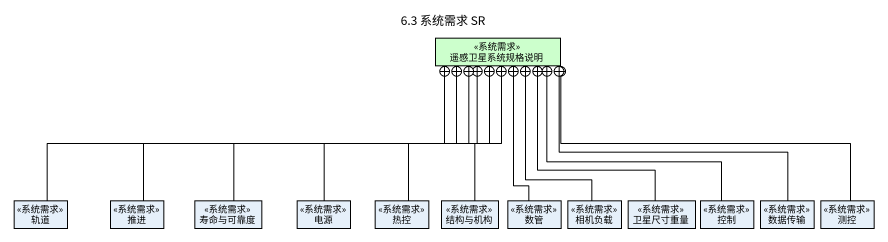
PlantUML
@startuml
title 6.3 系统需求 SR
hide circle
hide empty members
class 遥感卫星系统规格说明 <<系统需求>> #CCFFCC
class 轨道 <<系统需求>>
class 推进 <<系统需求>>
class 寿命与可靠度 <<系统需求>>
class 电源 <<系统需求>>
class 热控 <<系统需求>>
class 结构与机构 <<系统需求>>
class 数管 <<系统需求>>
class 相机负载 <<系统需求>>
class 卫星尺寸重量 <<系统需求>>
class 控制 <<系统需求>>
class 数据传输 <<系统需求>>
class 测控 <<系统需求>>
轨道 -right-+ 遥感卫星系统规格说明
推进 -right-+ 遥感卫星系统规格说明
寿命与可靠度 -up-+ 遥感卫星系统规格说明
电源 -up-+ 遥感卫星系统规格说明
热控 -up-+ 遥感卫星系统规格说明
结构与机构 -up-+ 遥感卫星系统规格说明
数管 -up-+ 遥感卫星系统规格说明
相机负载 -up-+ 遥感卫星系统规格说明
卫星尺寸重量 -up-+ 遥感卫星系统规格说明
控制 -up-+ 遥感卫星系统规格说明
数据传输 -left-+ 遥感卫星系统规格说明
测控 -left-+ 遥感卫星系统规格说明
@enduml
